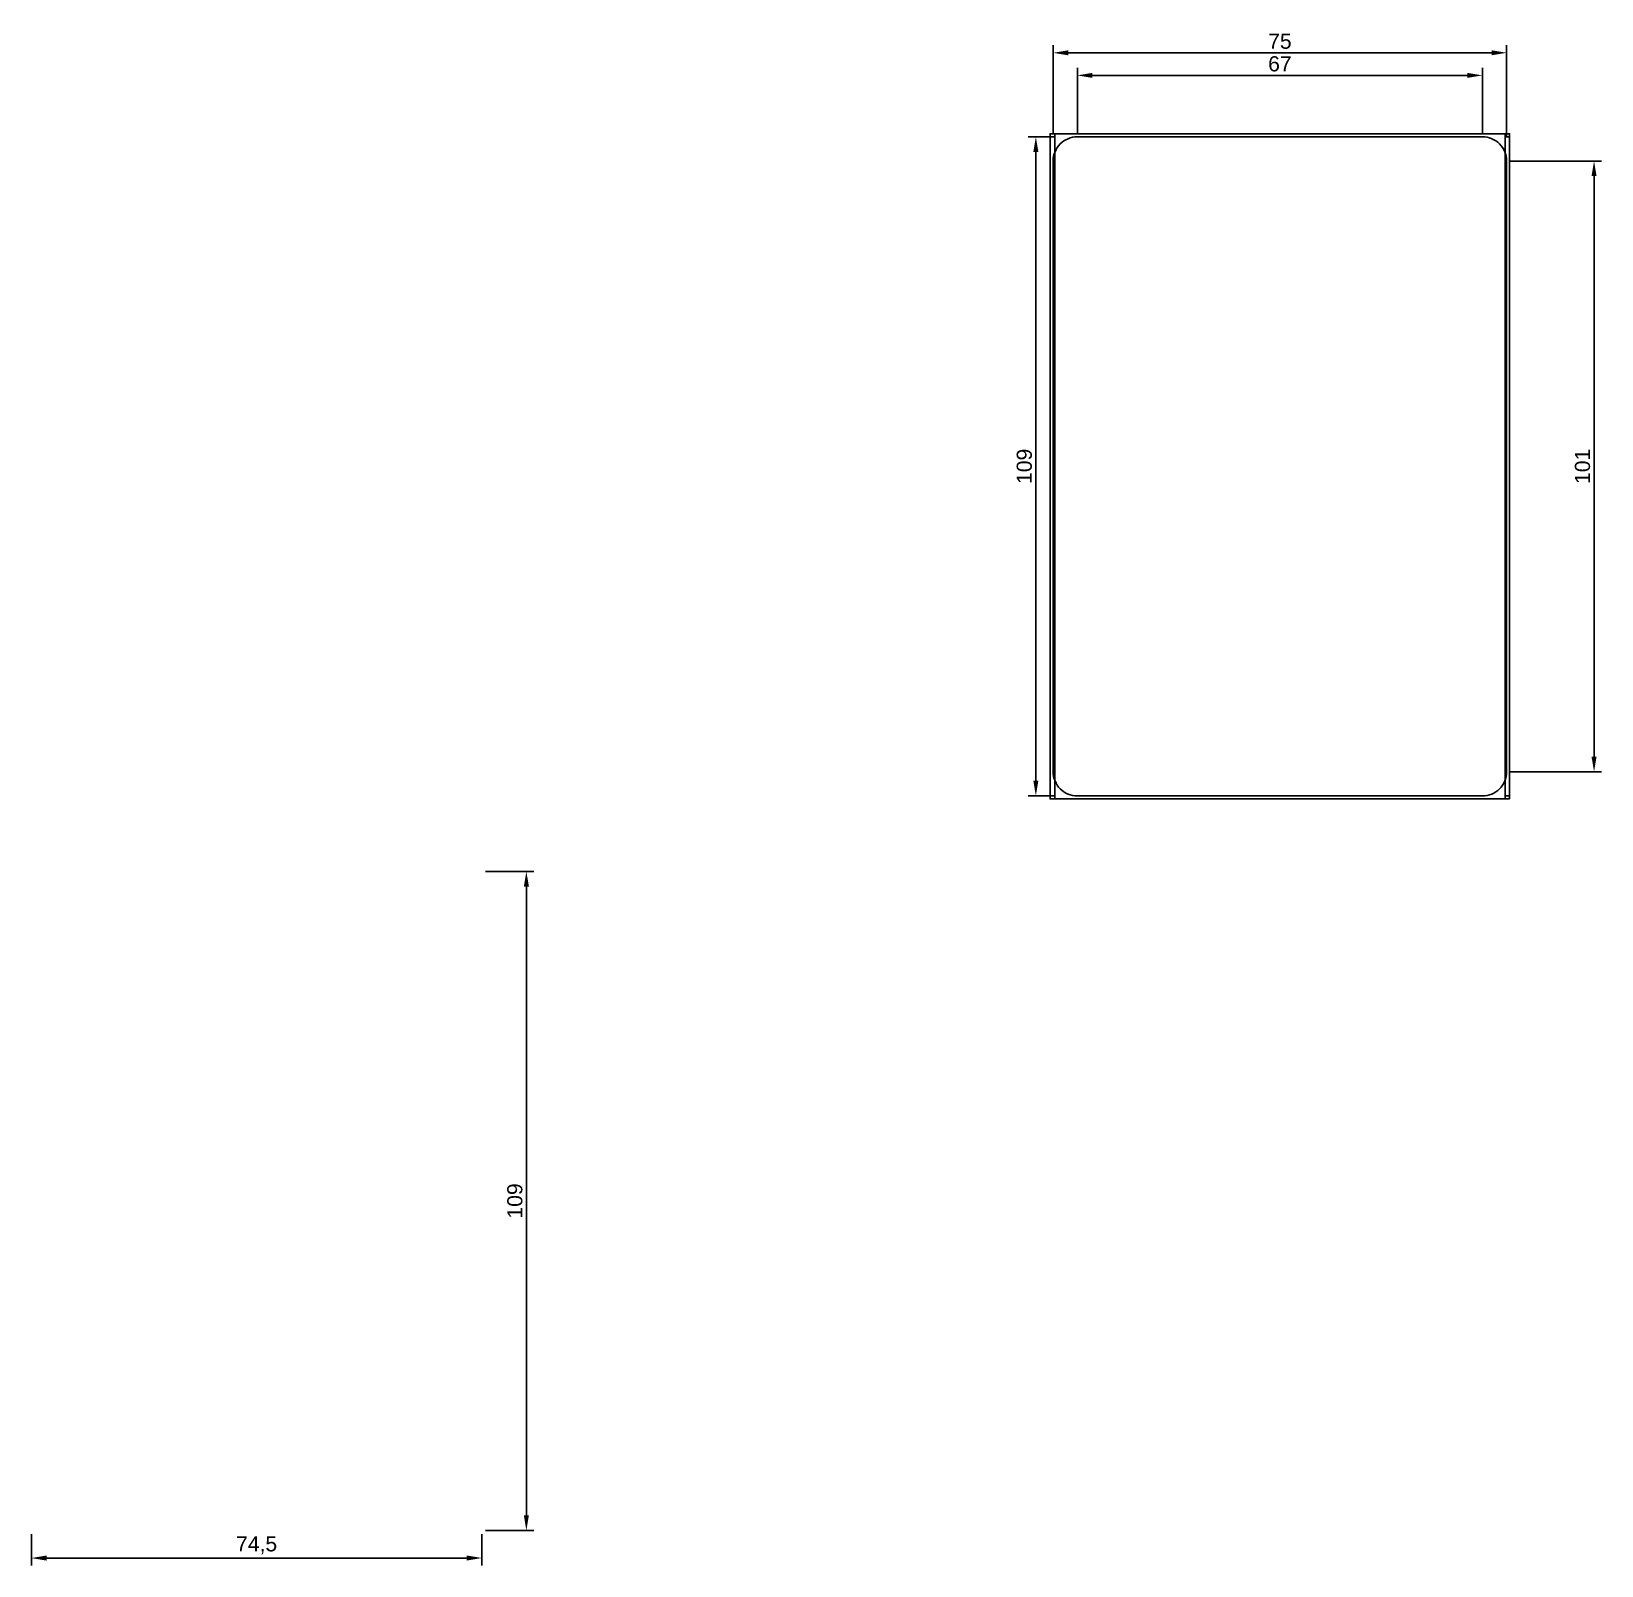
# Model space of a CAD drawing. Header units: millimetres. Extents: x 1 to 260, y -127 to 127.
import ezdxf

# ---------------------------------------------------------------- set-up
doc = ezdxf.new("R2010")
doc.units = ezdxf.units.MM
doc.styles.get("Standard").update_dxf_attribs({"font": 'arial.ttf'})
doc.dimstyles.new('ISO-25', dxfattribs={"dimtxt": 2.5, "dimasz": 2.5, "dimexe": 1.25, "dimexo": 0.625, "dimtad": 1, "dimtxsty": 'Standard', "dimcen": 2.5, "dimadec": 0, "dimazin": 0, "dimtfac": 1, "dimtmove": 0, "dimatfit": 3, "dimfxl": 1, "dimarcsym": 0})

# ---------------------------------------------------------------- blocks, each defined once
blk = doc.blocks.new('*D1')
at = {"color": 0, "lineweight": -2, "transparency": 16777216}
for p, q in [((173.58, 110.12), (173.58, 120.91)), ((176.08, 119.66), (238.08, 119.66)), ((240.58, 110.12), (240.58, 120.91))]:
    blk.add_line(p, q, dxfattribs=at)
at = {"color": 0, "transparency": 16777216}
for points in [[(176.08, 120.08), (176.08, 119.25), (173.58, 119.66)], [(238.08, 120.08), (238.08, 119.25), (240.58, 119.66)]]:
    blk.add_solid(points, dxfattribs=at)
at = {"layer": 'Defpoints', "color": 0, "transparency": 16777216}
for p in [(240.58, 119.66), (173.58, 109.5), (240.58, 109.5)]:
    blk.add_point(p, dxfattribs=at)
at = {"color": 0, "transparency": 16777216, "insert": (207.08, 121.56), "char_height": 2.5, "attachment_point": 5}
blk.add_mtext('67', dxfattribs=at)
blk = doc.blocks.new('*D2')
at = {"color": 0, "lineweight": -2, "transparency": 16777216}
for p, q in [((245.2, 105.5), (260.29, 105.5)), ((259.04, 103), (259.04, 7)), ((245.2, 4.5), (260.29, 4.5))]:
    blk.add_line(p, q, dxfattribs=at)
at = {"color": 0, "transparency": 16777216}
for points in [[(258.62, 103), (259.46, 103), (259.04, 105.5)], [(258.62, 7), (259.46, 7), (259.04, 4.5)]]:
    blk.add_solid(points, dxfattribs=at)
at = {"layer": 'Defpoints', "color": 0, "transparency": 16777216}
for p in [(244.58, 105.5), (244.58, 4.5), (259.04, 4.5)]:
    blk.add_point(p, dxfattribs=at)
at = {"color": 0, "transparency": 16777216, "insert": (257.14, 55), "char_height": 2.5, "attachment_point": 5, "rotation": 90}
blk.add_mtext('101', dxfattribs=at)
blk = doc.blocks.new('*D3')
at = {"color": 0, "lineweight": -2, "transparency": 16777216}
for p, q in [((169.58, 110.12), (169.58, 124.65)), ((172.08, 123.4), (242.08, 123.4)), ((244.58, 110.12), (244.58, 124.65))]:
    blk.add_line(p, q, dxfattribs=at)
at = {"color": 0, "transparency": 16777216}
for points in [[(172.08, 123.82), (172.08, 122.98), (169.58, 123.4)], [(242.08, 123.82), (242.08, 122.98), (244.58, 123.4)]]:
    blk.add_solid(points, dxfattribs=at)
at = {"layer": 'Defpoints', "color": 0, "transparency": 16777216}
for p in [(244.58, 123.4), (169.58, 109.5), (244.58, 109.5)]:
    blk.add_point(p, dxfattribs=at)
at = {"color": 0, "transparency": 16777216, "insert": (207.08, 125.3), "char_height": 2.5, "attachment_point": 5}
blk.add_mtext('75', dxfattribs=at)
blk = doc.blocks.new('*D4')
at = {"color": 0, "lineweight": -2, "transparency": 16777216}
for p, q in [((168.95, 109.5), (165.46, 109.5)), ((166.71, 107), (166.71, 3)), ((168.95, 0.5), (165.46, 0.5))]:
    blk.add_line(p, q, dxfattribs=at)
at = {"color": 0, "transparency": 16777216}
for points in [[(166.3, 107), (167.13, 107), (166.71, 109.5)], [(166.3, 3), (167.13, 3), (166.71, 0.5)]]:
    blk.add_solid(points, dxfattribs=at)
at = {"layer": 'Defpoints', "color": 0, "transparency": 16777216}
for p in [(169.58, 109.5), (166.71, 0.5), (169.58, 0.5)]:
    blk.add_point(p, dxfattribs=at)
at = {"color": 0, "transparency": 16777216, "insert": (164.81, 55), "char_height": 2.5, "attachment_point": 5, "rotation": 90}
blk.add_mtext('109', dxfattribs=at)
blk = doc.blocks.new('*D14')
at = {"color": 0, "lineweight": -2, "transparency": 16777216}
for p, q in [((75.69, -12), (83.69, -12)), ((82.44, -14.5), (82.44, -118.5)), ((75.69, -121), (83.69, -121))]:
    blk.add_line(p, q, dxfattribs=at)
at = {"color": 0, "transparency": 16777216}
for points in [[(82.02, -14.5), (82.86, -14.5), (82.44, -12)], [(82.02, -118.5), (82.86, -118.5), (82.44, -121)]]:
    blk.add_solid(points, dxfattribs=at)
at = {"layer": 'Defpoints', "color": 0, "transparency": 16777216}
for p in [(75.07, -12), (75.07, -121), (82.44, -121)]:
    blk.add_point(p, dxfattribs=at)
at = {"color": 0, "transparency": 16777216, "insert": (80.54, -66.5), "char_height": 2.5, "attachment_point": 5, "rotation": 90}
blk.add_mtext('109', dxfattribs=at)
blk = doc.blocks.new('*D15')
at = {"color": 0, "lineweight": -2, "transparency": 16777216}
for p, q in [((0.57, -121.63), (0.57, -126.81)), ((75.07, -121.63), (75.07, -126.81)), ((3.07, -125.56), (72.57, -125.56))]:
    blk.add_line(p, q, dxfattribs=at)
at = {"color": 0, "transparency": 16777216}
for points in [[(3.07, -125.14), (3.07, -125.98), (0.57, -125.56)], [(72.57, -125.14), (72.57, -125.98), (75.07, -125.56)]]:
    blk.add_solid(points, dxfattribs=at)
at = {"layer": 'Defpoints', "color": 0, "transparency": 16777216}
for p in [(0.57, -121), (75.07, -121), (75.07, -125.56)]:
    blk.add_point(p, dxfattribs=at)
at = {"color": 0, "transparency": 16777216, "insert": (37.82, -123.44), "char_height": 2.5, "attachment_point": 5}
blk.add_mtext('74,5', dxfattribs=at)

msp = doc.modelspace()

# ---------------------------------------------------------------- linework, layer by layer
at = {"color": 2}
for p, q in [((169.078, 110), (169.078, 109.5)), ((169.078, 109.5), (169.828, 109.5)), ((245.078, 110), (244.578, 110)), ((244.578, 110), (244.578, 109.5)), ((244.578, 109.5), (245.078, 109.5)), ((245.078, 109.5), (245.078, 110)), ((169.078, 0), (169.078, 0.5)), ((245.078, 0), (244.578, 0)), ((245.078, 0), (245.078, 0.5))]:
    msp.add_line(p, q, dxfattribs=at)
at = {"color": 6}
for p, q in [((169.078, 110), (169.828, 110)), ((169.828, 110), (169.828, 109.5)), ((245.078, 110), (244.328, 110)), ((244.328, 110), (244.328, 109.5)), ((244.328, 109.5), (245.078, 109.5)), ((169.828, 0.5), (169.078, 0.5)), ((169.078, 0), (169.828, 0)), ((169.828, 0), (169.828, 0.5)), ((245.078, 0.5), (244.328, 0.5)), ((244.328, 0.5), (244.328, 0))]:
    msp.add_line(p, q, dxfattribs=at)
msp.add_lwpolyline([(245.078, 0), (245.078, 110), (169.078, 110), (169.078, 0)], close=True)
at = {"color": 4}
for points in [[(169.828, 0), (169.828, 110), (169.078, 110), (169.078, 0), (169.828, 0)], [(245.078, 0), (245.078, 110), (244.328, 110), (244.328, 0), (245.078, 0)]]:
    msp.add_lwpolyline(points, dxfattribs=at)
at = {"color": 1}
msp.add_lwpolyline([(169.578, 4.5, 0.4142136), (173.578, 0.5), (240.578, 0.5, 0.4142136), (244.578, 4.5), (244.578, 105.5, 0.4142136), (240.578, 109.5), (173.578, 109.5, 0.4142136), (169.578, 105.5)], format="xyb", close=True, dxfattribs=at)

# ---------------------------------------------------------------- dimensions: what is measured, and where the dimension line sits
at = {"color": 3}
dim = msp.add_linear_dim(base=(244.578, 123.4), p1=(169.578, 109.5), p2=(244.578, 109.5), dimstyle='ISO-25', dxfattribs=at)
dim.commit()
dim.dimension.update_dxf_attribs({"geometry": '*D3', "text_midpoint": (207.078, 125.297)})
at = {"color": 5}
dim = msp.add_linear_dim(base=(240.578, 119.663), p1=(173.578, 109.5), p2=(240.578, 109.5), dimstyle='ISO-25', dxfattribs=at)
dim.commit()
dim.dimension.update_dxf_attribs({"geometry": '*D1', "text_midpoint": (207.078, 121.565)})
at = {"color": 3}
dim = msp.add_linear_dim(base=(166.714, 0.5), p1=(169.578, 109.5), p2=(169.578, 0.5), angle=90, dimstyle='ISO-25', dxfattribs=at)
dim.commit()
dim.dimension.update_dxf_attribs({"geometry": '*D4', "text_midpoint": (164.813, 55)})
at = {"color": 5}
dim = msp.add_linear_dim(base=(259.039, 4.5), p1=(244.578, 105.5), p2=(244.578, 4.5), angle=90, dimstyle='ISO-25', dxfattribs=at)
dim.commit()
dim.dimension.update_dxf_attribs({"geometry": '*D2', "text_midpoint": (257.137, 55)})
at = {"color": 6}
dim = msp.add_linear_dim(base=(82.44, -121.003), p1=(75.07, -12.003), p2=(75.07, -121.003), angle=90, dimstyle='ISO-25', dxfattribs=at)
dim.commit()
dim.dimension.update_dxf_attribs({"geometry": '*D14', "text_midpoint": (80.539, -66.503)})
dim = msp.add_linear_dim(base=(75.07, -125.56), p1=(0.57, -121.003), p2=(75.07, -121.003), dimstyle='ISO-25', dxfattribs=at)
dim.commit()
dim.dimension.update_dxf_attribs({"geometry": '*D15', "text_midpoint": (37.82, -123.438)})

doc.saveas('drawing.dxf')
